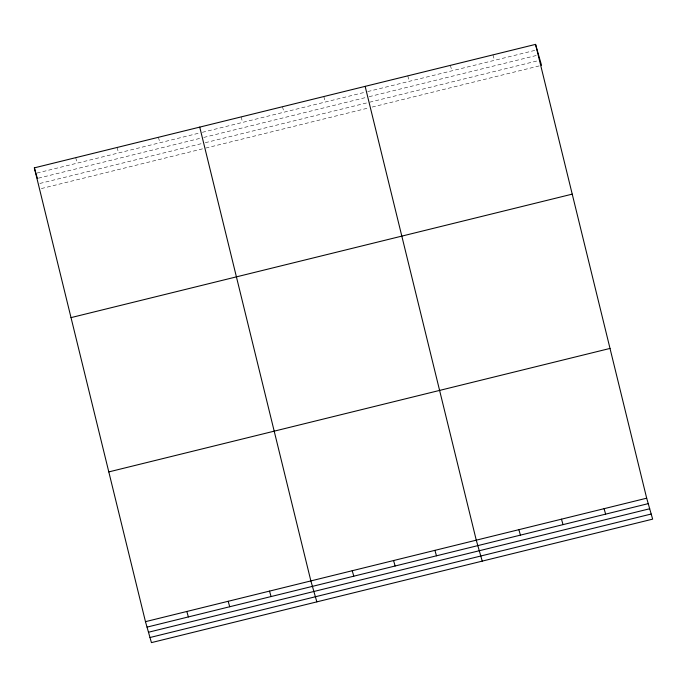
<?xml version="1.0" encoding="UTF-8"?>
<svg xmlns="http://www.w3.org/2000/svg" width="687" height="687" viewBox="0 0 687 687"><rect width="100%" height="100%" fill="white"/><g stroke="black" fill="none" stroke-linecap="round" stroke-linejoin="round"><path stroke-width="0.52" stroke-dasharray="3.44 2.58" d="M36.935 173.064L199.239 133.08M202.339 132.316L364.634 92.333M367.743 91.56L535.036 50.349M38.395 178.173L200.69 138.19M203.79 137.426L367.124 97.193M369.194 96.678L538.565 54.951M39.898 183.446L202.193 143.463M205.293 142.698L367.588 102.715M369.658 102.208L537.99 60.731M41.357 188.564L203.653 148.572M205.722 148.066L368.017 108.082M372.156 107.06L539.45 65.849M492.957 54.874L494.511 60.336M450.354 65.368L451.909 70.83M407.752 75.862L409.306 81.324M323.8 96.549L325.355 102.011M282.451 106.734L284.006 112.196M241.094 116.919L242.648 122.38M158.396 137.297L159.951 142.759M117.048 147.482L118.602 152.943M75.699 157.675L77.253 163.128"/><path stroke-width="1.03" d="M535.559 44.38L646.682 498.187L652.65 519.14L151.441 642.62L145.472 621.666L34.35 167.86L535.559 44.38L541.528 65.334M71.019 317.617L572.228 194.138M108.804 471.909L610.013 348.429M145.472 621.666L646.682 498.187M147.027 627.119L648.236 503.64M148.486 632.238L649.696 508.758M149.989 637.51L651.19 514.031M604.079 508.681L605.633 514.142M561.477 519.174L563.031 524.636M518.874 529.668L520.428 535.13M482.24 561.124L476.271 540.171L365.149 86.364M434.923 550.356L436.477 555.809M393.574 560.54L395.128 566.002M352.225 570.725L353.779 576.187M316.844 601.872L310.868 580.919L199.745 127.112M269.519 591.103L271.073 596.556M228.17 601.288L229.724 606.75M186.821 611.473L188.375 616.935M34.35 167.86L37.364 178.431"/></g></svg>
